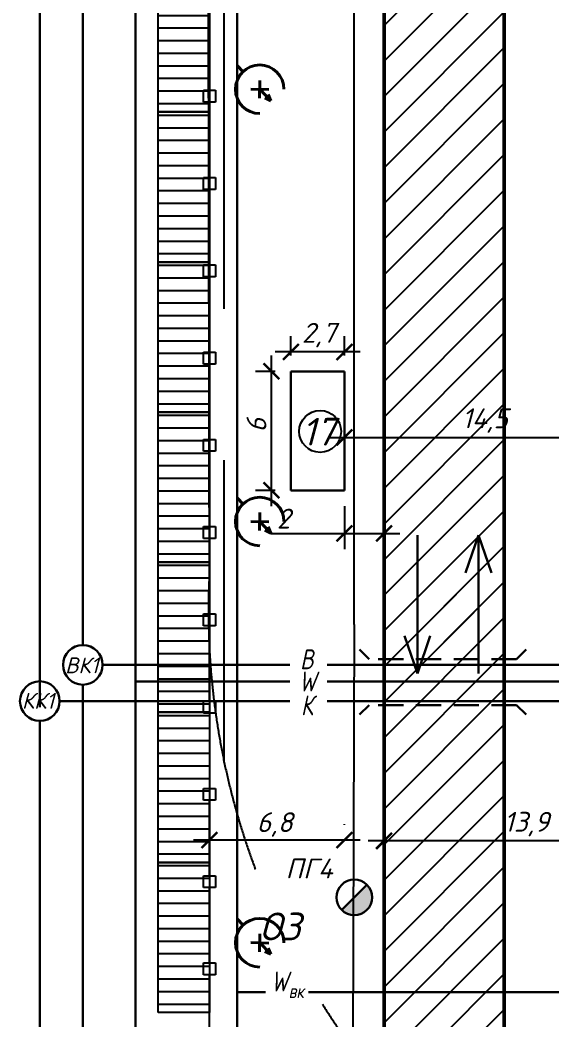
# Model space of a CAD drawing. Header units: millimetres. Extents: x -345369 to 252202, y 74562 to 424723.
# Drawn here: x -176815 to -170101, y 311660 to 324266 of the extents above; entities that cross this region are included whole.
import ezdxf

# ---------------------------------------------------------------- set-up
doc = ezdxf.new("R2010")
doc.units = ezdxf.units.MM
doc.linetypes.add('HIDDEN2', pattern=[4.7625, 3.175, -1.5875])
doc.linetypes.add('штриховая', pattern=[19.05, 12.7, -6.35])
doc.layers.add('1', color=7, linetype='Continuous')
for name, color, linetype, lineweight in [('Вода', 160, 'Continuous', 25), ('желтый', 2, 'Continuous', 30), ('Канализация', 2, 'Continuous', 25), ('Основной [&]', 7, 'Continuous', 18), ('Тонка', 7, 'Continuous', 30), ('Электр', 1, 'Continuous', 25)]:
    doc.layers.add(name, color=color, linetype=linetype, lineweight=lineweight)
doc.styles.get("Standard").update_dxf_attribs({"font": 'isocpeur.TTF', "oblique": 15})
doc.styles.add('standart-наклонный', font='isocpeui.ttf', dxfattribs={"height": 3})
doc.styles.add('мой', font='isocpeui.ttf', dxfattribs={"width": 0.8})
doc.styles.add('Мой стиль', font='isocpeur.TTF', dxfattribs={"height": 4})
doc.dimstyles.new('ss400', dxfattribs={"dimtxt": 250, "dimasz": 200, "dimexe": 200, "dimexo": 200, "dimgap": 62.5, "dimtad": 1, "dimdec": 0, "dimlfac": 4, "dimrnd": 10, "dimdsep": 46, "dimtxsty": 'Standard', "dimblk": 'ARCHTICK', "dimcen": 250, "dimdle": 200, "dimadec": 0, "dimazin": 0, "dimtfac": 1, "dimtdec": 0, "dimtmove": 1, "dimatfit": 3, "dimfxl": 1, "dimarcsym": 0})
pattern_1 = [(45, (-275991.16, 217283.7), (-224.5064, 224.5064), [])]

# ---------------------------------------------------------------- blocks, each defined once
blk = doc.blocks.new('_ArchTick')
at = {"color": 0, "linetype": 'ByBlock', "const_width": 0.15}
blk.add_lwpolyline([(-0.5, -0.5), (0.5, 0.5)], dxfattribs=at)
blk = doc.blocks.new('*D486')
at = {"layer": 'Defpoints', "color": 0, "transparency": 16777216}
for p in [(-172220, 314303), (-168757, 314303), (-172220, 313918)]:
    blk.add_point(p, dxfattribs=at)
at = {"layer": 'Основной [&]', "color": 0, "lineweight": -2, "transparency": 16777216}
for p, q in [((-172220, 314103), (-172220, 313718)), ((-168757, 314103), (-168757, 313718)), ((-168557, 313918), (-172420, 313918))]:
    blk.add_line(p, q, dxfattribs=at)
at = {"layer": 'Основной [&]', "color": 0, "lineweight": -2, "transparency": 16777216, "xscale": 200, "yscale": 200, "zscale": 200, "rotation": 180}
blk.add_blockref('_ArchTick', (-172220, 313918), dxfattribs=at)
at = {"layer": 'Основной [&]', "color": 0, "lineweight": -2, "transparency": 16777216, "xscale": 200, "yscale": 200, "zscale": 200}
blk.add_blockref('_ArchTick', (-168757, 313918), dxfattribs=at)
at = {"layer": 'Основной [&]', "color": 0, "lineweight": 9, "transparency": 16777216, "insert": (-170422, 314130), "char_height": 250, "attachment_point": 5}
blk.add_mtext('13,9', dxfattribs=at)
blk = doc.blocks.new('*D477')
at = {"layer": 'Defpoints', "color": 0, "transparency": 16777216}
for p in [(-174424, 313928), (-174424, 313921), (-172720, 313921)]:
    blk.add_point(p, dxfattribs=at)
at = {"layer": 'Основной [&]', "color": 0, "lineweight": -2, "transparency": 16777216}
for p, q in [((-174424, 314121), (-174424, 314128)), ((-172720, 314121), (-172720, 314128)), ((-172520, 313928), (-174624, 313928))]:
    blk.add_line(p, q, dxfattribs=at)
at = {"layer": 'Основной [&]', "color": 0, "lineweight": -2, "transparency": 16777216, "xscale": 200, "yscale": 200, "zscale": 200, "rotation": 180}
blk.add_blockref('_ArchTick', (-174424, 313928), dxfattribs=at)
at = {"layer": 'Основной [&]', "color": 0, "lineweight": -2, "transparency": 16777216, "xscale": 200, "yscale": 200, "zscale": 200}
blk.add_blockref('_ArchTick', (-172720, 313928), dxfattribs=at)
at = {"layer": 'Основной [&]', "color": 0, "lineweight": 9, "transparency": 16777216, "insert": (-173600, 314125), "char_height": 250, "attachment_point": 5}
blk.add_mtext('6,8', dxfattribs=at)
blk = doc.blocks.new('*D699')
at = {"color": 0, "lineweight": -2, "transparency": 16777216}
for p, q in [((-173395, 320037), (-173395, 320282)), ((-172720, 320037), (-172720, 320282)), ((-172520, 320082), (-173595, 320082))]:
    blk.add_line(p, q, dxfattribs=at)
at = {"layer": 'Defpoints', "color": 0, "transparency": 16777216}
for p in [(-173395, 320082), (-173395, 319837), (-172720, 319837)]:
    blk.add_point(p, dxfattribs=at)
at = {"color": 0, "lineweight": -2, "transparency": 16777216, "xscale": 200, "yscale": 200, "zscale": 200, "rotation": 180}
blk.add_blockref('_ArchTick', (-173395, 320082), dxfattribs=at)
at = {"color": 0, "lineweight": -2, "transparency": 16777216, "xscale": 200, "yscale": 200, "zscale": 200}
blk.add_blockref('_ArchTick', (-172720, 320082), dxfattribs=at)
at = {"color": 0, "lineweight": 9, "transparency": 16777216, "insert": (-173041, 320294), "char_height": 250, "attachment_point": 5}
blk.add_mtext('2,7', dxfattribs=at)
blk = doc.blocks.new('*D772')
at = {"color": 0, "lineweight": -2, "transparency": 16777216}
for p, q in [((-172720, 319094), (-172720, 318804)), ((-168860, 319094), (-168860, 318804)), ((-172920, 319004), (-168660, 319004))]:
    blk.add_line(p, q, dxfattribs=at)
at = {"layer": 'Defpoints', "color": 0, "transparency": 16777216}
for p in [(-172720, 319294), (-168860, 319294), (-168860, 319004)]:
    blk.add_point(p, dxfattribs=at)
at = {"color": 0, "lineweight": -2, "transparency": 16777216, "xscale": 200, "yscale": 200, "zscale": 200, "rotation": 180}
blk.add_blockref('_ArchTick', (-172720, 319004), dxfattribs=at)
at = {"color": 0, "lineweight": -2, "transparency": 16777216, "xscale": 200, "yscale": 200, "zscale": 200}
blk.add_blockref('_ArchTick', (-168860, 319004), dxfattribs=at)
at = {"color": 0, "lineweight": 9, "transparency": 16777216, "insert": (-170947, 319216), "char_height": 250, "attachment_point": 5}
blk.add_mtext('14,5', dxfattribs=at)
blk = doc.blocks.new('*D774')
at = {"color": 0, "lineweight": -2, "transparency": 16777216}
for p, q in [((-173642, 318137), (-173642, 320037)), ((-173595, 319837), (-173842, 319837)), ((-173595, 318337), (-173842, 318337))]:
    blk.add_line(p, q, dxfattribs=at)
at = {"layer": 'Defpoints', "color": 0, "transparency": 16777216}
for p in [(-173642, 319837), (-173395, 319837), (-173395, 318337)]:
    blk.add_point(p, dxfattribs=at)
at = {"color": 0, "lineweight": -2, "transparency": 16777216, "xscale": 200, "yscale": 200, "zscale": 200}
for p, rotation in [((-173642, 319837), 90), ((-173642, 318337), 270)]:
    blk.add_blockref('_ArchTick', p, dxfattribs=dict(at, rotation=rotation))
at = {"color": 0, "lineweight": 9, "transparency": 16777216, "insert": (-173830, 319158), "char_height": 250, "attachment_point": 5, "rotation": 90}
blk.add_mtext('6', dxfattribs=at)
blk = doc.blocks.new('*D815')
at = {"color": 0, "lineweight": -2, "transparency": 16777216}
for p, q in [((-172720, 318137), (-172720, 317594)), ((-172220, 318137), (-172220, 317594)), ((-173647, 317794), (-172720, 317794)), ((-172920, 317794), (-172020, 317794))]:
    blk.add_line(p, q, dxfattribs=at)
at = {"layer": 'Defpoints', "color": 0, "transparency": 16777216}
for p in [(-172720, 318337), (-172220, 318337), (-172220, 317794)]:
    blk.add_point(p, dxfattribs=at)
at = {"color": 0, "lineweight": -2, "transparency": 16777216, "xscale": 200, "yscale": 200, "zscale": 200, "rotation": 180}
blk.add_blockref('_ArchTick', (-172720, 317794), dxfattribs=at)
at = {"color": 0, "lineweight": -2, "transparency": 16777216, "xscale": 200, "yscale": 200, "zscale": 200}
blk.add_blockref('_ArchTick', (-172220, 317794), dxfattribs=at)
at = {"color": 0, "lineweight": 9, "transparency": 16777216, "insert": (-173488, 317981), "char_height": 250, "attachment_point": 5}
blk.add_mtext('2', dxfattribs=at)
blk = doc.blocks.new('прожктр')
at = {"color": 1, "lineweight": 40}
for p, q in [((1821.2, 1758.54), (1821.15, 1756.29)), ((1821.17, 1757.41), (1822.62, 1758.79)), ((1821.85, 1758.46), (1822.62, 1758.79)), ((1822.26, 1758.07), (1822.62, 1758.79)), ((1822.3, 1757.39), (1820.05, 1757.44)), ((1821.85, 1758.46), (1821.85, 1758.46)), ((1818.96, 1755.31), (1818.17, 1754.56))]:
    blk.add_line(p, q, dxfattribs=at)
blk.add_arc((1821.17, 1757.41), 3.06, 90, 0, dxfattribs=at)

msp = doc.modelspace()

# ---------------------------------------------------------------- hatches: boundary and pattern name
h = msp.add_hatch()
h.set_pattern_fill('ANSI31', color=256, scale=100)
h.set_pattern_definition(pattern_1)
h.paths.add_polyline_path([(-142506.42232, 304155.508429), (-158620.170139, 304155.508429, 0.0497521334), (-157543.838649, 302655.508429), (-143582.75381, 302655.508429, 0.0497521334)])
h.paths.add_polyline_path([(-133743.352686, 313817.223561), (-132743.352686, 314583.264363), (-132743.352686, 317583.264363), (-133743.352686, 318349.305164), (-133743.352686, 320188.299192), (-132743.352686, 320954.339994), (-132743.352686, 322454.339994), (-135405.345629, 322454.339994, -0.1162930115), (-135363.864354, 322278.403882, -0.79164429), (-136110.068866, 322102.467771), (-136110.068866, 319268.741637), (-137184.511957, 319268.741637), (-137184.511957, 316283.011202), (-136151.550142, 316283.011202, -1), (-135363.864354, 316283.011202, -0.4142135624), (-135757.707248, 315889.168308), (-135757.707248, 313826.318301), (-135591.41237, 313826.318301), (-135591.41237, 307017.508429, -0.0029574866), (-135592.238144, 306982.838448, 0.0501743726), (-133743.352686, 307201.745881)])
h.paths.add_polyline_path([(-133743.352686, 324720.380795), (-133743.352686, 331358.499835, 0.0537078485), (-135723.521938, 331576.977639), (-157066.332959, 331631.953316, 0.0221375216), (-157888.364863, 331589.791644, 0.0117613406), (-158170.391098, 331924.207015), (-169817.620527, 331924.207015, 0.3500198698), (-172219.901932, 329062.207015), (-172219.901932, 317404.621653), (-172219.901932, 316427.690677), (-170703.800547, 316427.690677), (-170703.807599, 325152.883337), (-170809.322717, 325152.885771, -0.9987050932), (-171677.753554, 325154.011037, -1.0012965857), (-170809.322717, 325152.885771), (-170703.807599, 325152.883337), (-170703.809546, 327562.207015, -0.3500198698), (-168301.528141, 330424.207015), (-137993.693775, 330424.207015, -0.3500198698), (-135591.41237, 327562.207015), (-135591.41237, 324401.336016), (-136110.068866, 324401.336016), (-136110.068866, 322454.339994, -0.6184180446), (-135405.345629, 322454.339994), (-132743.352686, 322454.339994), (-132743.352686, 323954.339994)])
h.paths.add_polyline_path([(-170703.800547, 316427.690677), (-172219.901932, 316427.690677), (-172219.901932, 316268.244922), (-170703.80042, 316269.461387)])
h.paths.add_polyline_path([(-170703.80042, 316269.461387), (-172219.901932, 316268.244922), (-172219.901932, 316154.086054), (-170703.800326, 316154.086054)])
h.paths.add_polyline_path([(-170703.800326, 316154.086054), (-172219.901932, 316154.086054), (-172219.901932, 316037.531373), (-170703.800232, 316037.531373)])
h.paths.add_polyline_path([(-170703.800232, 316037.531373), (-172219.901932, 316037.531373), (-172219.901932, 313003.617413), (-170703.79778, 313003.617413)])
h.paths.add_polyline_path([(-170703.79778, 313003.617413), (-172219.901932, 313003.617413), (-172219.901932, 312369.965376), (-170703.797268, 312369.965376)])
h.paths.add_polyline_path([(-170703.797268, 312369.965376), (-172219.901932, 312369.965376), (-172219.901932, 310800.751146, 0.0239190377), (-171611.931368, 310151.759859, -0.7116808819), (-170889.277616, 309901.454146), (-170703.795273, 309901.439335)])
h.paths.add_polyline_path([(-135801.186965, 316464.507693), (-134632.777874, 316464.507693), (-134632.777874, 317184.507693), (-135801.186965, 317184.507693)], flags=25)
h.paths.add_polyline_path([(-138049.978022, 316464.72317), (-136843.614386, 316464.72317), (-136843.614386, 317184.72317), (-138049.978022, 317184.72317)], flags=25)
h.paths.add_polyline_path([(-171637.729481, 322664.256404), (-170862.729481, 322664.256404), (-170703.101234, 323259.997132), (-171478.101234, 323259.997132)], flags=24)
h.paths.add_polyline_path([(-171125.831392, 320975.992863), (-171125.831392, 321800.992863), (-171721.57212, 321960.62111), (-171721.57212, 321135.62111)], flags=24)
h.paths.add_polyline_path([(-147328.342988, 330672.57077), (-147328.342988, 331497.57077), (-147924.083716, 331657.199017), (-147924.083716, 330832.199017)], flags=24)
h.paths.add_polyline_path([(-137025.344311, 330102.28139), (-136340.310081, 331025.984862), (-136723.733528, 331509.07352), (-137408.767759, 330585.370049)], flags=24)
h.paths.add_polyline_path([(-152296.062474, 331273.905016), (-151578.562474, 331273.905016), (-151355.082928, 332107.942035), (-152072.582928, 332107.942035)], flags=9)
h.paths.add_polyline_path([(-135801.186965, 322459.900373), (-134657.096056, 322459.900373), (-134657.096056, 323179.900373), (-135801.186965, 323179.900373)], flags=25)
h.paths.add_polyline_path([(-170973.804771, 313819.688725), (-170023.804771, 313819.688725), (-169864.176524, 314415.429454), (-170814.176524, 314415.429454)], flags=9)
h.paths.add_polyline_path([(-171607.878278, 312203.982339), (-170832.878278, 312203.982339), (-170673.250031, 312799.723067), (-171448.250031, 312799.723067)], flags=9)
h = msp.add_hatch()
h.set_pattern_fill('ANSI31', color=256, scale=100)
h.set_pattern_definition(pattern_1)
h.paths.add_polyline_path([(-132743.352686, 323954.339994), (-133743.352686, 324720.380795), (-133743.352686, 331358.499835, 0.0537078485), (-135723.521938, 331576.977639), (-157066.332959, 331631.953316, 0.0221375216), (-157888.364863, 331589.791644, 0.0117613406), (-158170.391098, 331924.207015), (-169817.620527, 331924.207015, 0.3500198698), (-172219.901932, 329062.207015), (-172219.901932, 317404.621653), (-172219.901932, 316427.690677), (-170703.800547, 316427.690677), (-170703.807599, 325152.883337), (-170809.322717, 325152.885771, -0.9987050932), (-171677.753554, 325154.011037, -1.0012965857), (-170809.322717, 325152.885771), (-170703.807599, 325152.883337), (-170703.809546, 327562.207015, -0.3500198698), (-168301.528141, 330424.207015), (-137993.693775, 330424.207015, -0.3500198698), (-135591.41237, 327562.207015), (-135591.41237, 324401.336016), (-137159.511957, 324401.336016), (-137184.511957, 324401.336016), (-137184.511957, 322278.61936), (-136151.550083, 322278.61936, -0.7914218161), (-135405.345629, 322454.339994), (-132743.352686, 322454.339994)])
h.paths.add_polyline_path([(-132743.352686, 320954.339994), (-132743.352686, 322454.339994), (-135405.345629, 322454.339994, -0.1162930115), (-135363.864354, 322278.403882, -0.8689317029), (-136136.205385, 322169.539815), (-137184.511957, 321873.914977), (-137184.511957, 316283.011202), (-136151.550142, 316283.011202, -1), (-135363.864354, 316283.011202, -0.4142135624), (-135757.707248, 315889.168308), (-135757.707248, 313826.318301), (-135591.41237, 313826.318301), (-135591.41237, 307017.508429, -0.0029574866), (-135592.238144, 306982.838448, 0.0501743726), (-133743.352686, 307201.745881), (-133743.352686, 313817.223561), (-132743.352686, 314583.264363), (-132743.352686, 317583.264363), (-133743.352686, 318349.305164), (-133743.352686, 320188.299192)])
h.paths.add_polyline_path([(-136136.205385, 322169.539815, -0.0702675152), (-136151.550083, 322278.61936), (-137184.511957, 322278.61936), (-137184.511957, 321873.914977)], flags=17)
h.paths.add_polyline_path([(-171637.729481, 322664.256404), (-170862.729481, 322664.256404), (-170703.101234, 323259.997132), (-171478.101234, 323259.997132)], flags=24)
h.paths.add_polyline_path([(-171125.831392, 320975.992863), (-171125.831392, 321800.992863), (-171721.57212, 321960.62111), (-171721.57212, 321135.62111)], flags=24)
h.paths.add_polyline_path([(-147328.342988, 330672.57077), (-147328.342988, 331497.57077), (-147924.083716, 331657.199017), (-147924.083716, 330832.199017)], flags=24)
h.paths.add_polyline_path([(-137025.344311, 330102.28139), (-136340.310081, 331025.984862), (-136723.733528, 331509.07352), (-137408.767759, 330585.370049)], flags=24)
h.paths.add_polyline_path([(-152296.062474, 331273.905016), (-151578.562474, 331273.905016), (-151355.082928, 332107.942035), (-152072.582928, 332107.942035)], flags=9)
h.paths.add_polyline_path([(-135801.186965, 322459.900373), (-134657.096056, 322459.900373), (-134657.096056, 323179.900373), (-135801.186965, 323179.900373)], flags=25)
h.paths.add_polyline_path([(-138049.978022, 322460.115851), (-137050.887113, 322460.115851), (-137050.887113, 323180.115851), (-138049.978022, 323180.115851)], flags=25)
h.paths.add_polyline_path([(-135923.702786, 314264.00398), (-134973.702786, 314264.00398), (-134814.074539, 314859.744708), (-135764.074539, 314859.744708)], flags=25)
h.paths.add_polyline_path([(-135801.186965, 316464.507693), (-134632.777874, 316464.507693), (-134632.777874, 317184.507693), (-135801.186965, 317184.507693)], flags=25)
h.paths.add_polyline_path([(-138049.978022, 316464.72317), (-136843.614386, 316464.72317), (-136843.614386, 317184.72317), (-138049.978022, 317184.72317)], flags=25)
at = {"lineweight": 25}
h = msp.add_hatch(dxfattribs=at)
h.set_pattern_fill('ANSI31', color=0, scale=50, angle=135)
h.set_pattern_definition([(180, (-292316.76, -701676.68), (-6e-14, -158.75), [])])
h.paths.add_polyline_path([(-175068.652429, 323107.35194), (-174423.863481, 323107.35194), (-174423.863481, 324999.303629), (-175068.652429, 324999.303629)])
h = msp.add_hatch(dxfattribs=at)
h.set_pattern_fill('ANSI31', color=0, scale=50, angle=135)
h.set_pattern_definition([(180, (-292316.76, -703568.63), (-6e-14, -158.75), [])])
h.paths.add_polyline_path([(-175068.652429, 321215.400251), (-174423.863481, 321215.400251), (-174423.863481, 323107.35194), (-175068.652429, 323107.35194)])
h = msp.add_hatch(dxfattribs=at)
h.set_pattern_fill('ANSI31', color=0, scale=50, angle=135)
h.set_pattern_definition([(180, (-292316.76, -705460.58), (-6e-14, -158.75), [])])
h.paths.add_polyline_path([(-175068.652429, 319323.448562), (-174423.863481, 319323.448562), (-174423.863481, 321215.400251), (-175068.652429, 321215.400251)])
h = msp.add_hatch(dxfattribs=at)
h.set_pattern_fill('ANSI31', color=0, scale=50, angle=135)
h.set_pattern_definition([(180, (-292316.76, -707352.53), (-6e-14, -158.75), [])])
h.paths.add_polyline_path([(-175068.652429, 317431.496873), (-174423.863481, 317431.496873), (-174423.863481, 319323.448562), (-175068.652429, 319323.448562)])
h = msp.add_hatch(dxfattribs=at)
h.set_pattern_fill('ANSI31', color=0, scale=50, angle=135)
h.set_pattern_definition([(180, (-292316.76, -709244.48), (-6e-14, -158.75), [])])
h.paths.add_polyline_path([(-175068.652429, 315539.545184), (-174423.863481, 315539.545184), (-174423.863481, 317431.496873), (-175068.652429, 317431.496873)])
h = msp.add_hatch(dxfattribs=at)
h.set_pattern_fill('ANSI31', color=0, scale=50, angle=135)
h.set_pattern_definition([(180, (-292316.76, -711136.43), (-6e-14, -158.75), [])])
h.paths.add_polyline_path([(-175068.652429, 313647.593495), (-174423.863481, 313647.593495), (-174423.863481, 315539.545184), (-175068.652429, 315539.545184)])
h = msp.add_hatch(dxfattribs=at)
h.set_pattern_fill('ANSI31', color=0, scale=50, angle=135)
h.set_pattern_definition([(180, (-292316.76, -713028.39), (-6e-14, -158.75), [])])
h.paths.add_polyline_path([(-175068.652429, 311755.641806), (-174423.863481, 311755.641806), (-174423.863481, 313647.593495), (-175068.652429, 313647.593495)])
at = {"lineweight": 30}
msp.add_hatch(color=5, dxfattribs=at).paths.add_polyline_path([(-172755.030594, 313047.155317, 0.6681786379), (-172370.931568, 313206.254343, 0.1989123674), (-172436.832542, 313365.353368)])

# ---------------------------------------------------------------- linework, layer by layer
at = {"color": 1, "lineweight": 30}
for p, q in [((-174073.681906, 335183.240138), (-174073.681906, 321154.830668)), ((-174073.681906, 321154.830668), (-174073.681906, 309955.45697, -269.49588)), ((-173718.156628, 312011.387704), (-174073.681906, 312011.387704)), ((-167397.018367, 312011.387704), (-173173.423442, 312011.387704))]:
    msp.add_line(p, q, dxfattribs=at)
at = {"color": 5}
for q in [(-172595.931568, 332300.207015), (-172625.164645, 307541.841552)]:
    msp.add_line((-172595.931568, 316647.243172), q, dxfattribs=at)
at = {"lineweight": 50}
for p, q in [((-172219.901932, 317404.621653), (-172219.901932, 329062.207015)), ((-170703.809546, 327562.207015), (-170703.792985, 307070.396112)), ((-172219.901932, 307070.396112), (-172219.901932, 317404.621653))]:
    msp.add_line(p, q, dxfattribs=at)
at = {"linetype": 'штриховая', "ltscale": 300}
msp.add_line((-174236.501982, 314908.338302), (-174236.501982, 327682.58717), dxfattribs=at)
for p, q in [((-174423.863481, 316827.083039), (-174436.754671, 325762.883708)), ((-174498.863481, 323229.755449), (-174498.863481, 323379.755449)), ((-174498.863481, 323379.755449), (-174348.863481, 323379.755449)), ((-174348.863481, 323379.755449), (-174348.863481, 323229.755449)), ((-174423.863481, 323229.755449), (-174498.863481, 323229.755449)), ((-174423.863481, 323322.949854), (-174423.663187, 323322.949886)), ((-174423.863481, 322279.755449), (-174423.863481, 323229.755449)), ((-174348.863481, 323229.755449), (-174423.863481, 323229.755449)), ((-174498.863481, 322129.755449), (-174498.863481, 322279.755449)), ((-174498.863481, 322279.755449), (-174348.863481, 322279.755449)), ((-174348.863481, 322279.755449), (-174348.863481, 322129.755449)), ((-174423.863481, 322129.755449), (-174498.863481, 322129.755449)), ((-174423.863481, 321179.755449), (-174423.863481, 322129.755449)), ((-174348.863481, 322129.755449), (-174423.863481, 322129.755449)), ((-174498.863481, 321029.755449), (-174498.863481, 321179.755449)), ((-174498.863481, 321179.755449), (-174348.863481, 321179.755449)), ((-174423.863481, 321122.949854), (-174423.663187, 321122.949886)), ((-174348.863481, 321179.755449), (-174348.863481, 321029.755449)), ((-174423.863481, 321029.755449), (-174498.863481, 321029.755449)), ((-174423.863481, 320079.755449), (-174423.863481, 321029.755449)), ((-174348.863481, 321029.755449), (-174423.863481, 321029.755449)), ((-174498.863481, 319929.755449), (-174498.863481, 320079.755449)), ((-174498.863481, 320079.755449), (-174348.863481, 320079.755449)), ((-174348.863481, 320079.755449), (-174348.863481, 319929.755449)), ((-174423.863481, 320022.949854), (-174423.663187, 320022.949886)), ((-174423.863481, 319929.755449), (-174498.863481, 319929.755449)), ((-174348.863481, 319929.755449), (-174423.863481, 319929.755449)), ((-174498.863481, 318829.755449), (-174498.863481, 318979.755449)), ((-174498.863481, 318979.755449), (-174348.863481, 318979.755449)), ((-174348.863481, 318979.755449), (-174348.863481, 318829.755449)), ((-174423.863481, 318829.755449), (-174498.863481, 318829.755449)), ((-174423.863481, 318922.949854), (-174423.663187, 318922.949886)), ((-174423.863481, 317879.755449), (-174423.863481, 318829.755449)), ((-174348.863481, 318829.755449), (-174423.863481, 318829.755449)), ((-174498.863481, 317729.755449), (-174498.863481, 317879.755449)), ((-174498.863481, 317879.755449), (-174348.863481, 317879.755449)), ((-174423.863481, 317822.949854), (-174423.663187, 317822.949886)), ((-174348.863481, 317879.755449), (-174348.863481, 317729.755449)), ((-174423.863481, 317729.755449), (-174498.863481, 317729.755449)), ((-174423.863481, 316779.755449), (-174423.863481, 317729.755449)), ((-174348.863481, 317729.755449), (-174423.863481, 317729.755449)), ((-174498.863481, 316629.755449), (-174498.863481, 316779.755449)), ((-174498.863481, 316779.755449), (-174348.863481, 316779.755449)), ((-174423.863481, 316722.949854), (-174423.663187, 316722.949886)), ((-174348.863481, 316779.755449), (-174348.863481, 316629.755449)), ((-174423.863481, 316629.755449), (-174498.863481, 316629.755449)), ((-174423.863481, 315679.755449), (-174423.863481, 316629.755449)), ((-174348.863481, 316629.755449), (-174423.863481, 316629.755449)), ((-174498.863481, 315529.755449), (-174498.863481, 315679.755449)), ((-174498.863481, 315679.755449), (-174348.863481, 315679.755449)), ((-174348.863481, 315679.755449), (-174348.863481, 315529.755449)), ((-174423.863481, 315529.755449), (-174498.863481, 315529.755449)), ((-174423.863481, 315622.949854), (-174423.663187, 315622.949886)), ((-174348.863481, 315529.755449), (-174423.863481, 315529.755449)), ((-174498.863481, 314429.755449), (-174498.863481, 314579.755449)), ((-174498.863481, 314579.755449), (-174348.863481, 314579.755449)), ((-174423.863481, 314522.949854), (-174423.663187, 314522.949886)), ((-174348.863481, 314579.755449), (-174348.863481, 314429.755449)), ((-174423.863481, 314429.755449), (-174498.863481, 314429.755449)), ((-174423.863481, 313479.755449), (-174423.863481, 314429.755449)), ((-174348.863481, 314429.755449), (-174423.863481, 314429.755449)), ((-174498.863481, 313329.755449), (-174498.863481, 313479.755449)), ((-174498.863481, 313479.755449), (-174348.863481, 313479.755449)), ((-174423.863481, 313422.949854), (-174423.663187, 313422.949886)), ((-174348.863481, 313479.755449), (-174348.863481, 313329.755449)), ((-174423.863481, 313329.755449), (-174498.863481, 313329.755449)), ((-174423.863481, 312379.755449), (-174423.863481, 313329.755449)), ((-174348.863481, 313329.755449), (-174423.863481, 313329.755449)), ((-174498.863481, 312229.755449), (-174498.863481, 312379.755449)), ((-174498.863481, 312379.755449), (-174348.863481, 312379.755449)), ((-174348.863481, 312379.755449), (-174348.863481, 312229.755449)), ((-174423.863481, 312322.949854), (-174423.663187, 312322.949886)), ((-174423.863481, 312229.755449), (-174498.863481, 312229.755449)), ((-174423.863481, 311279.755449), (-174423.863481, 312229.755449)), ((-174348.863481, 312229.755449), (-174423.863481, 312229.755449))]:
    msp.add_line(p, q)
at = {"lineweight": 30}
for p, q in [((-173394.901932, 319837.185013), (-172719.901932, 319837.185013)), ((-173394.901932, 319837.185013), (-173394.901932, 318337.185013)), ((-172719.901932, 319837.185013), (-172719.901932, 318337.185013)), ((-173394.901932, 318337.185013), (-172719.901932, 318337.185013))]:
    msp.add_line(p, q, dxfattribs=at)
at = {"color": 0, "linetype": 'HIDDEN2', "lineweight": 30, "ltscale": 100}
for p, q in [((-172407.899303, 316209.073584), (-172528.107456, 316329.281737)), ((-170547.955641, 316209.073584), (-170427.747488, 316329.281737)), ((-170547.955641, 316209.073584), (-172407.899303, 316209.073584)), ((-172407.899303, 315631.005404), (-172528.107456, 315510.797251)), ((-170547.955641, 315631.005404), (-172407.899303, 315631.005404)), ((-170547.955641, 315631.005404), (-170427.747488, 315510.797251))]:
    msp.add_line(p, q, dxfattribs=at)
at = {"color": 5, "lineweight": 30}
msp.add_line((-172755.030594, 313047.155317), (-172436.832542, 313365.353368), dxfattribs=at)
at = {"color": 0, "lineweight": 25, "elevation": 0}
for points in [[(-175068.652429, 323107.35194), (-175068.652429, 324999.303629), (-174423.863481, 324999.303629), (-174423.863481, 323107.35194)], [(-175068.652429, 321215.400251), (-175068.652429, 323107.35194), (-174423.863481, 323107.35194), (-174423.863481, 321215.400251)], [(-175068.652429, 319323.448562), (-175068.652429, 321215.400251), (-174423.863481, 321215.400251), (-174423.863481, 319323.448562)], [(-175068.652429, 317431.496873), (-175068.652429, 319323.448562), (-174423.863481, 319323.448562), (-174423.863481, 317431.496873)], [(-175068.652429, 315539.545184), (-175068.652429, 317431.496873), (-174423.863481, 317431.496873), (-174423.863481, 315539.545184)], [(-175068.652429, 313647.593495), (-175068.652429, 315539.545184), (-174423.863481, 315539.545184), (-174423.863481, 313647.593495)], [(-175068.652429, 311755.641806), (-175068.652429, 313647.593495), (-174423.863481, 313647.593495), (-174423.863481, 311755.641806)]]:
    msp.add_lwpolyline(points, close=True, dxfattribs=at)
msp.add_circle((-173026.943013, 319079.658194), 264)
at = {"color": 5, "lineweight": 30}
msp.add_circle((-172595.931568, 313206.254343), 225, dxfattribs=at)
at = {"linetype": 'штриховая', "ltscale": 300}
msp.add_arc((-165136.588871, 316827.083039), 9300, 177.0838669334, 304.5981665595, dxfattribs=at)
at = {"layer": 'Вода', "lineweight": 30}
for p, q in [((-176021.4286, 335741.506726), (-176021.4286, 316386.746417)), ((-175771.4286, 316136.746417), (-173407.623092, 316136.746417)), ((-172939.074694, 316136.746417), (-168076.977463, 316136.746417)), ((-176021.4286, 315886.746417), (-176021.4286, 314124.445271)), ((-176021.4286, 314247.94973), (-176021.4286, 301411.938442))]:
    msp.add_line(p, q, dxfattribs=at)
at = {"layer": 'желтый', "color": 5, "lineweight": 30}
msp.add_circle((-176021.4286, 316136.746417), 250, dxfattribs=at)
at = {"layer": 'желтый', "color": 3, "lineweight": 30}
msp.add_circle((-176564.554905, 315680.325291), 250, dxfattribs=at)
at = {"layer": 'Канализация', "color": 3, "lineweight": 30}
for p, q in [((-176564.554905, 335741.506726), (-176564.554905, 318323.515412)), ((-176564.554905, 318323.515412), (-176564.554905, 315605.915391)), ((-176314.554905, 315680.325291), (-173407.623092, 315680.325291)), ((-172939.074694, 315680.325291), (-168076.977463, 315680.325291)), ((-176564.554905, 315430.325291), (-176564.554905, 313767.776292)), ((-176564.554905, 313767.776292), (-176564.554905, 300218.310514))]:
    msp.add_line(p, q, dxfattribs=at)
at = {"layer": 'Тонка'}
for p, q in [((-171799.898046, 316028.605703), (-171799.898046, 317772.004078)), ((-171799.898046, 317772.004078), (-171799.898046, 316028.605703)), ((-171029.063638, 317772.004078), (-171191.758133, 317299.213954)), ((-171029.063638, 316028.605703), (-171029.063638, 317772.004078)), ((-171029.063638, 317772.004078), (-170866.369144, 317299.213954)), ((-171799.898046, 316028.605703), (-171962.59254, 316501.395828)), ((-171799.898046, 316028.605703), (-171637.203552, 316501.395828))]:
    msp.add_line(p, q, dxfattribs=at)
at = {"layer": 'Электр', "lineweight": 30}
for p, q in [((-175355.32928, 335741.506726), (-175355.32928, 297088.406017)), ((-175355.32928, 315926.827327), (-173407.623092, 315926.827327)), ((-172939.074694, 315926.827327), (-168076.977463, 315926.827327))]:
    msp.add_line(p, q, dxfattribs=at)

# ---------------------------------------------------------------- block references
at = {"color": 0, "lineweight": -2, "xscale": 100, "yscale": 100, "zscale": 100, "rotation": 270}
for p in [(-349529.901705, 505510.023259), (-349529.901705, 500060.989048, -70.048947), (-349529.901705, 494750.904115, -197.828058)]:
    msp.add_blockref('прожктр', p, dxfattribs=at)

# ---------------------------------------------------------------- texts
at = {"color": 0, "lineweight": 25, "char_height": 350, "width": 282.22132822, "attachment_point": 1}
for s, insert in [('17', (-173258.057603, 319251.638315)), ('ОЗ', (-173790.788101, 313014.624228, -520.992286))]:
    msp.add_mtext(s, dxfattribs=dict(at, insert=insert))
at = {"color": 5, "insert": (-172866.940426, 313695.551845), "char_height": 250, "attachment_point": 3, "style": 'Мой стиль'}
msp.add_mtext('{\\Q15;ПГ4}', dxfattribs=at)
at = {"layer": '1', "color": 5, "lineweight": 30, "insert": (-176245.20163, 316231.274981), "char_height": 200, "width": 33551.99764857, "attachment_point": 1, "style": 'standart-наклонный'}
msp.add_mtext('ВК1', dxfattribs=at)
at = {"layer": '1', "color": 3, "lineweight": 30, "insert": (-176790.649668, 315784.257369), "char_height": 200, "width": 33551.99764857, "attachment_point": 1, "style": 'standart-наклонный'}
msp.add_mtext('КК1', dxfattribs=at)
at = {"layer": 'Вода', "insert": (-173195.280641, 316207.906127), "char_height": 250, "width": 2037.17116391, "attachment_point": 5, "style": 'мой'}
msp.add_mtext('{\\fISOCPEUR|b0|i1|c204|p34;В}', dxfattribs=at)
at = {"layer": 'Канализация', "color": 3, "insert": (-173192.722131, 315626.539565), "char_height": 250, "width": 2037.17116391, "attachment_point": 5, "style": 'мой'}
msp.add_mtext('{\\fISOCPEUR|b0|i1|c204|p34;К}', dxfattribs=at)
at = {"layer": 'Электр', "char_height": 250, "width": 2037.17116391, "attachment_point": 5, "style": 'мой'}
for s, insert in [('{\\fISOCPEUR|b0|i1|c204|p34;W}', (-173184.027753, 315927.058091)), ('\\A1;W{\\H0.7x;\\S^ вк;}', (-173439.311438, 312103.498899))]:
    msp.add_mtext(s, dxfattribs=dict(at, insert=insert))

# ---------------------------------------------------------------- dimensions: what is measured, and where the dimension line sits
at = {"lineweight": 9}
for base, p1, p2, text, picture, middle in [((-173394.901932, 320081.677157), (-172719.901932, 319837.185013), (-173394.901932, 319837.185013), '2,7', '*D699', (-173040.553191, 320081.677157)), ((-168859.529616, 319003.676474), (-172719.901932, 319294.168011), (-168859.529616, 319294.168011), '14,5', '*D772', (-170946.573208, 319003.676474)), ((-172219.901932, 317793.802453), (-172719.901932, 318337.185013), (-172219.901932, 318337.185013), '2', '*D815', (-173488.352293, 317793.802453))]:
    dim = msp.add_linear_dim(base=base, p1=p1, p2=p2, text=text, dimstyle='ss400', dxfattribs=at)
    dim.commit()
    dim.dimension.update_dxf_attribs({"geometry": picture, "text_midpoint": middle, "dimtype": 160})
dim = msp.add_linear_dim(base=(-173642.025437, 319837.185013), p1=(-173394.901932, 318337.185013), p2=(-173394.901932, 319837.185013), angle=90, text='6', dimstyle='ss400', dxfattribs=at)
dim.commit()
dim.dimension.update_dxf_attribs({"geometry": '*D774', "text_midpoint": (-173642.025437, 319157.65281), "dimtype": 160})
at = {"layer": 'Основной [&]', "lineweight": 9}
for base, p1, p2, text, picture, middle in [((-174423.863481, 313928.040375), (-172719.901932, 313920.71176), (-174423.863481, 313920.71176), '6,8', '*D477', (-173600.335994, 313912.809485)), ((-172219.901932, 313917.55909), (-168756.599374, 314302.90186), (-172219.901932, 314302.90186), '13,9', '*D486', (-170422.340012, 313917.55909))]:
    dim = msp.add_linear_dim(base=base, p1=p1, p2=p2, text=text, dimstyle='ss400', dxfattribs=at)
    dim.commit()
    dim.dimension.update_dxf_attribs({"geometry": picture, "text_midpoint": middle, "dimtype": 160})

doc.saveas('drawing.dxf')
